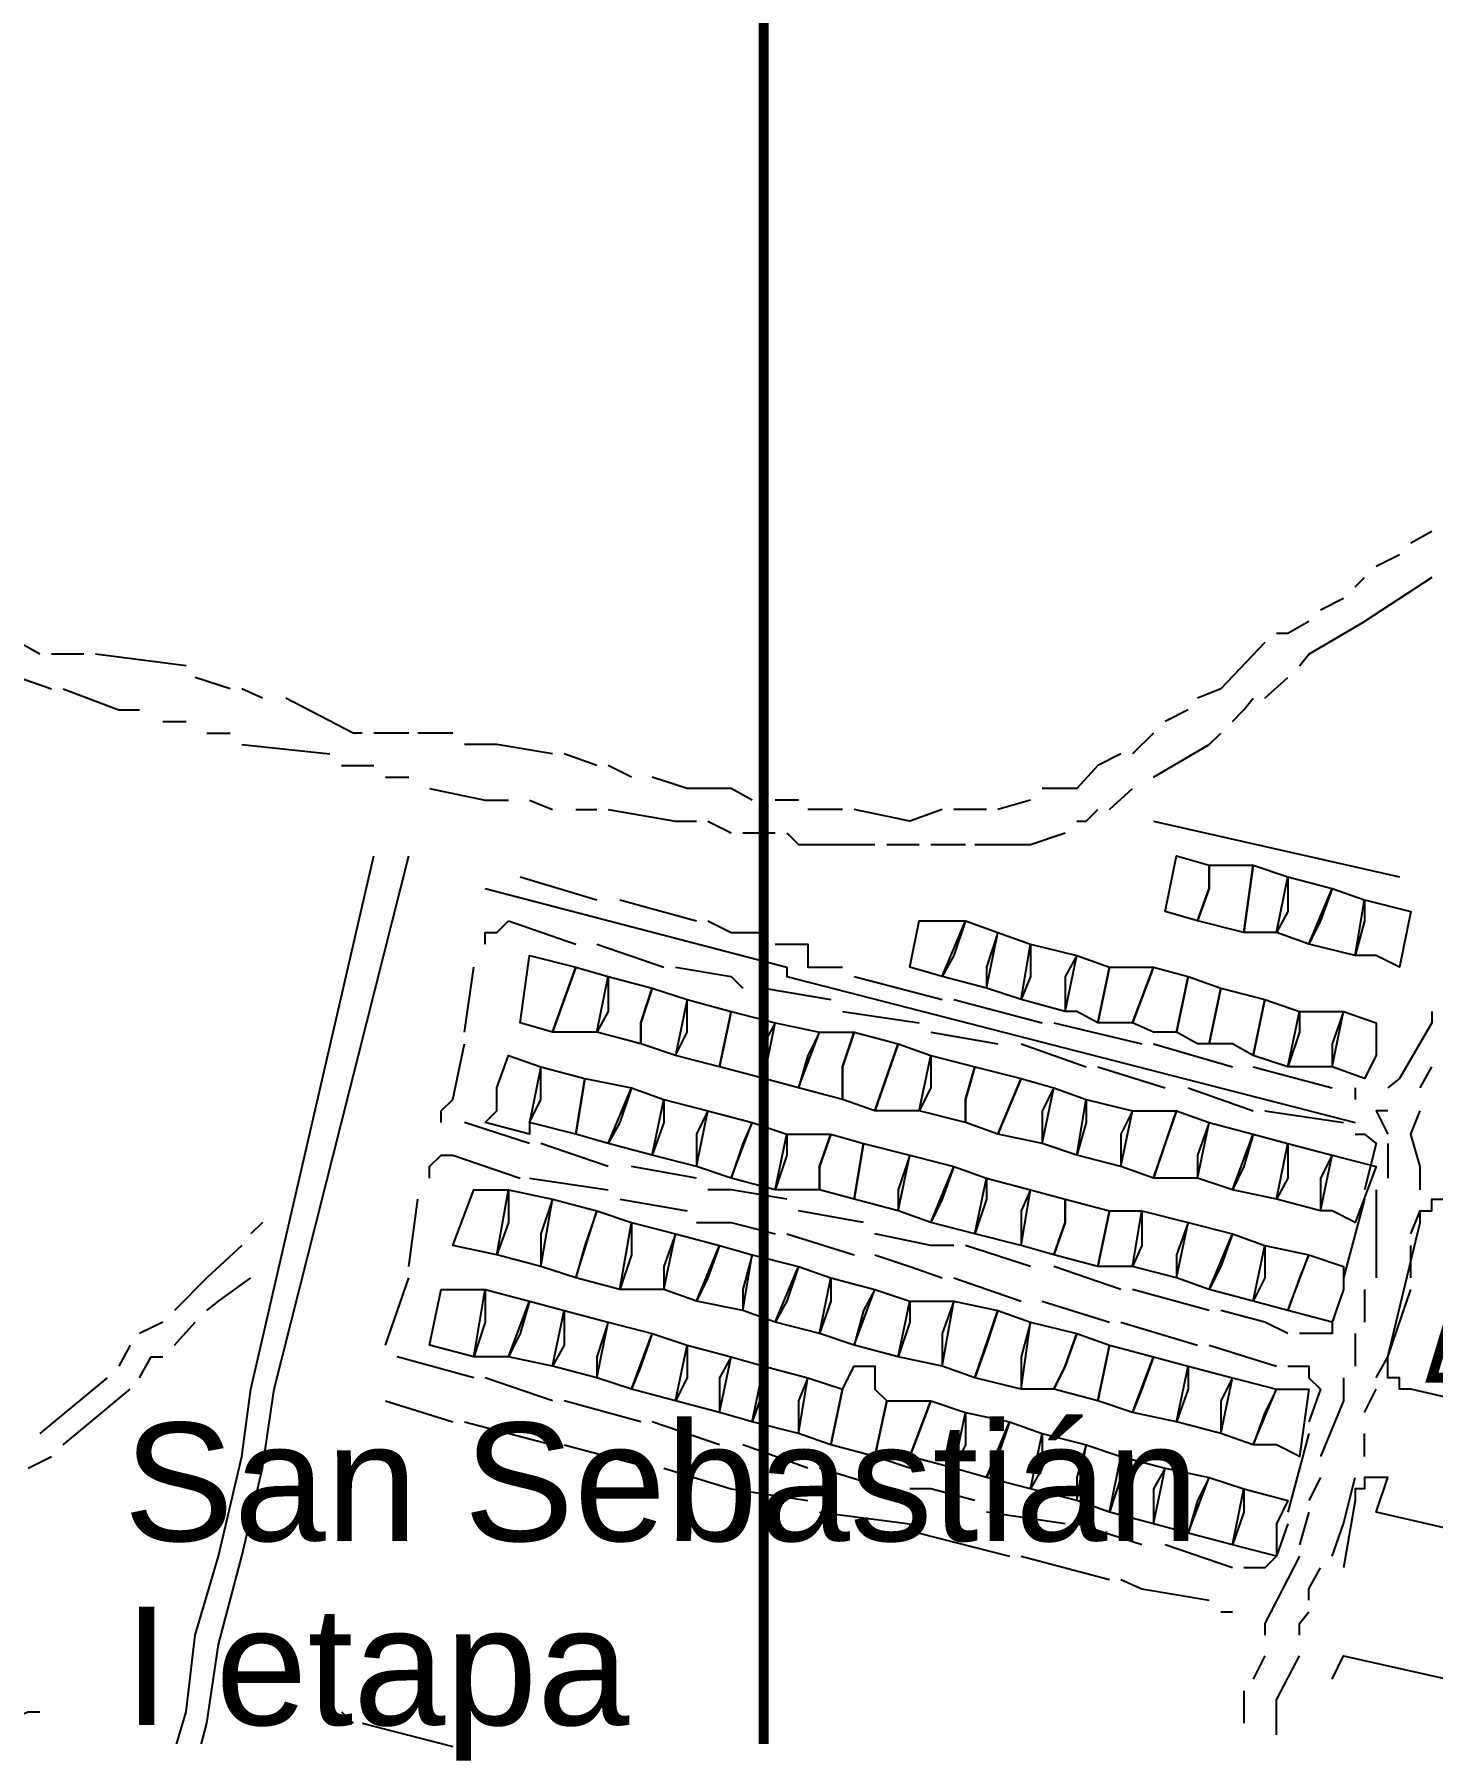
# Model space of a CAD drawing. Header units: millimetres. Extents: x -3588 to 75209, y -3737 to 38254.
# Drawn here: x 6016 to 6186.2, y 6499.8 to 6706.7 of the extents above; entities that cross this region are included whole.
import ezdxf

# ---------------------------------------------------------------- set-up
doc = ezdxf.new("R2010")
doc.units = ezdxf.units.MM
doc.layers.add('P', color=253, linetype='Continuous')
doc.layers.add('T', color=7, linetype='Continuous')

msp = doc.modelspace()

# ---------------------------------------------------------------- linework, layer by layer
at = {"layer": 'P', "const_width": 1.2}
for points in [[(6104.804, -520.269), (6104.804, 8805.959)], [(6191.464, 6547.083), (6190.328, 6543.13), (6186.103, 6543.13), (6188.92, 6552.444), (6191.464, 6551.324), (6191.464, 6547.083)]]:
    msp.add_lwpolyline(points, dxfattribs=at)
at = {"layer": 'P'}
for points in [[(6183.559, 6644.753), (6186.103, 6646.178)], [(6179.318, 6641.937), (6182.15, 6643.345)], [(6176.789, 6639.392), (6177.909, 6640.528)], [(6186.103, 6640.528), (6177.909, 6635.167)], [(6175.365, 6637.984), (6172.548, 6636.575)], [(6171.14, 6635.167), (6168.595, 6633.743), (6167.187, 6633.743)], [(6170.003, 6629.806), (6171.14, 6631.214), (6177.909, 6635.167)], [(6016.72, 6631.214), (6014.191, 6632.623)], [(6165.778, 6632.623), (6160.417, 6626.973), (6157.585, 6625.853)], [(6022.081, 6631.214), (6018.144, 6631.214)], [(6034.516, 6629.806), (6023.505, 6631.214)], [(6014.191, 6628.382), (6018.144, 6626.973)], [(6039.877, 6626.973), (6035.636, 6628.382)], [(6165.778, 6625.853), (6168.595, 6628.382)], [(6019.553, 6626.973), (6026.322, 6624.429), (6028.867, 6624.429)], [(6043.83, 6625.853), (6041.286, 6626.973)], [(6055.961, 6621.612), (6054.841, 6621.612), (6046.647, 6625.853)], [(6156.464, 6624.429), (6153.632, 6623.02)], [(6161.826, 6623.02), (6163.234, 6624.429), (6164.354, 6625.853)], [(6031.683, 6623.02), (6034.516, 6623.02)], [(6037.045, 6621.612), (6039.877, 6621.612)], [(6041.286, 6620.204), (6052.008, 6619.067)], [(6061.61, 6621.612), (6057.369, 6621.612)], [(6066.972, 6621.612), (6062.731, 6621.612)], [(6079.118, 6619.067), (6072.333, 6620.204), (6068.38, 6620.204)], [(6152.223, 6621.612), (6149.679, 6619.067)], [(6152.223, 6616.251), (6158.993, 6620.204), (6160.417, 6621.612)], [(6084.48, 6617.659), (6080.527, 6619.067)], [(6148.27, 6619.067), (6145.454, 6617.659), (6142.909, 6614.842), (6138.668, 6614.842)], [(6053.416, 6617.659), (6054.841, 6617.659), (6057.369, 6617.659)], [(6058.794, 6616.251), (6061.61, 6616.251)], [(6088.705, 6616.251), (6085.888, 6617.659)], [(6100.851, 6614.842), (6095.49, 6614.842), (6091.249, 6616.251)], [(6064.155, 6614.842), (6070.924, 6613.418), (6073.741, 6613.418)], [(6103.38, 6613.418), (6100.851, 6614.842)], [(6146.862, 6612.298), (6149.679, 6614.842)], [(6076.286, 6613.418), (6079.118, 6612.298)], [(6081.935, 6612.298), (6084.48, 6612.298)], [(6085.888, 6612.298), (6094.066, 6610.89), (6096.61, 6610.89)], [(6109.029, 6613.418), (6106.213, 6613.418)], [(6114.391, 6612.298), (6110.166, 6612.298)], [(6126.537, 6612.298), (6122.584, 6610.89), (6115.815, 6612.298)], [(6131.899, 6612.298), (6130.49, 6612.298), (6127.946, 6612.298)], [(6137.26, 6613.418), (6133.307, 6612.298)], [(6142.909, 6610.89), (6144.029, 6610.89), (6145.454, 6612.298)], [(6098.019, 6610.89), (6100.851, 6609.481)], [(6152.223, 6610.89), (6182.15, 6604.104)], [(6152.223, 6610.89), (6182.15, 6604.104)], [(6102.26, 6609.481), (6106.213, 6609.481)], [(6107.621, 6609.481), (6109.029, 6608.057), (6118.343, 6608.057)], [(6119.768, 6608.057), (6122.584, 6608.057), (6123.705, 6608.057)], [(6125.129, 6608.057), (6129.354, 6608.057)], [(6130.49, 6608.057), (6137.26, 6608.057), (6141.501, 6609.481)], [(6008.542, 6407.642), (6008.542, 6414.412), (6009.95, 6426.559), (6012.767, 6438.69), (6015.312, 6448.292), (6019.553, 6455.061), (6023.505, 6464.376), (6024.914, 6473.978), (6027.73, 6480.747), (6028.867, 6484.7), (6031.683, 6492.894), (6034.516, 6502.48), (6035.636, 6511.795), (6038.469, 6521.397), (6041.286, 6533.544), (6042.406, 6541.721), (6057.369, 6606.649)], [(6014.191, 6406.234), (6012.767, 6414.412), (6012.767, 6425.134), (6015.312, 6438.69), (6018.144, 6446.883), (6022.081, 6453.653), (6026.322, 6463.255), (6027.73, 6472.569), (6030.275, 6479.339), (6031.683, 6483.58), (6034.516, 6491.47), (6037.045, 6501.072), (6038.469, 6510.674), (6041.286, 6521.397), (6043.83, 6532.119), (6045.239, 6541.721), (6061.61, 6606.649)], [(6158.993, 6602.696), (6157.585, 6598.743), (6153.632, 6599.879), (6155.04, 6606.649), (6158.993, 6605.528), (6158.993, 6602.696)], [(6158.993, 6602.696), (6158.993, 6605.528), (6164.354, 6605.528), (6163.234, 6597.334), (6157.585, 6598.743), (6158.993, 6602.696)], [(6168.595, 6599.879), (6167.187, 6597.334), (6163.234, 6597.334), (6164.354, 6605.528), (6168.595, 6604.104), (6168.595, 6599.879)], [(6075.165, 6604.104), (6084.48, 6601.287)], [(6172.548, 6598.743), (6171.14, 6595.926), (6167.187, 6597.334), (6168.595, 6604.104), (6173.956, 6602.696), (6172.548, 6598.743)], [(6070.924, 6602.696), (6107.621, 6593.093), (6107.621, 6591.973), (6176.789, 6574.193)], [(6070.924, 6602.696), (6107.621, 6593.093), (6107.621, 6591.973), (6176.789, 6574.193)], [(6177.909, 6598.743), (6176.789, 6594.518), (6171.14, 6595.926), (6173.956, 6602.696), (6177.909, 6601.287), (6177.909, 6598.743)], [(6087.296, 6601.287), (6096.61, 6598.743)], [(6179.318, 6594.518), (6176.789, 6594.518), (6177.909, 6601.287), (6183.559, 6599.879), (6182.15, 6593.093), (6179.318, 6594.518)], [(6070.924, 6595.926), (6070.924, 6597.334), (6072.333, 6597.334), (6073.741, 6598.743)], [(6073.741, 6598.743), (6081.935, 6595.926)], [(6098.019, 6598.743), (6100.851, 6597.334)], [(6100.851, 6597.334), (6104.804, 6597.334)], [(6127.946, 6594.518), (6126.537, 6591.973), (6122.584, 6593.093), (6123.705, 6598.743), (6129.354, 6598.743), (6127.946, 6594.518)], [(6131.899, 6593.093), (6131.899, 6590.565), (6126.537, 6591.973), (6129.354, 6598.743), (6133.307, 6597.334), (6131.899, 6593.093)], [(6137.26, 6591.973), (6136.14, 6589.156), (6131.899, 6590.565), (6133.307, 6597.334), (6137.26, 6595.926), (6137.26, 6591.973)], [(6084.48, 6595.926), (6092.658, 6593.093)], [(6106.213, 6595.926), (6110.166, 6595.926), (6110.166, 6593.093), (6114.391, 6593.093)], [(6141.501, 6591.973), (6141.501, 6587.732), (6136.14, 6589.156), (6137.26, 6595.926), (6142.909, 6594.518), (6141.501, 6591.973)], [(6068.38, 6585.204), (6069.516, 6593.093)], [(6080.527, 6589.156), (6079.118, 6585.204), (6075.165, 6586.324), (6076.286, 6594.518), (6081.935, 6593.093), (6080.527, 6589.156)], [(6085.888, 6587.732), (6084.48, 6585.204), (6079.118, 6585.204), (6081.935, 6593.093), (6085.888, 6591.973), (6085.888, 6587.732)], [(6094.066, 6593.093), (6100.851, 6591.973), (6102.26, 6590.565)], [(6142.909, 6587.732), (6141.501, 6587.732), (6142.909, 6594.518), (6146.862, 6593.093), (6145.454, 6586.324), (6142.909, 6587.732)], [(6148.27, 6586.324), (6145.454, 6586.324), (6146.862, 6593.093), (6152.223, 6593.093), (6149.679, 6586.324), (6148.27, 6586.324)], [(6152.223, 6585.204), (6149.679, 6586.324), (6152.223, 6593.093), (6156.464, 6591.973), (6155.04, 6585.204), (6152.223, 6585.204)], [(6089.841, 6586.324), (6089.841, 6583.779), (6084.48, 6585.204), (6085.888, 6591.973), (6091.249, 6590.565), (6089.841, 6586.324)], [(6115.815, 6591.973), (6126.537, 6589.156)], [(6157.585, 6583.779), (6155.04, 6585.204), (6156.464, 6591.973), (6160.417, 6590.565), (6158.993, 6583.779), (6157.585, 6583.779)], [(6089.841, 6586.324), (6091.249, 6590.565), (6095.49, 6589.156), (6094.066, 6582.371), (6089.841, 6583.779), (6089.841, 6586.324)], [(6095.49, 6585.204), (6095.49, 6589.156), (6100.851, 6587.732), (6099.443, 6580.963), (6094.066, 6582.371), (6095.49, 6585.204)], [(6104.804, 6590.565), (6112.982, 6589.156)], [(6127.946, 6589.156), (6138.668, 6586.324)], [(6161.826, 6583.779), (6158.993, 6583.779), (6160.417, 6590.565), (6165.778, 6589.156), (6164.354, 6582.371), (6161.826, 6583.779)], [(6170.003, 6585.204), (6168.595, 6580.963), (6164.354, 6582.371), (6165.778, 6589.156), (6170.003, 6587.732), (6170.003, 6585.204)], [(6104.804, 6583.779), (6104.804, 6579.554), (6099.443, 6580.963), (6100.851, 6587.732), (6106.213, 6586.324), (6104.804, 6583.779)], [(6114.391, 6587.732), (6123.705, 6586.324)], [(6173.956, 6583.779), (6173.956, 6580.963), (6168.595, 6580.963), (6170.003, 6587.732), (6175.365, 6587.732), (6173.956, 6583.779)], [(6179.318, 6582.371), (6177.909, 6579.554), (6173.956, 6580.963), (6175.365, 6587.732), (6179.318, 6586.324), (6179.318, 6582.371)], [(6186.103, 6587.732), (6186.103, 6586.324), (6182.15, 6579.554), (6180.742, 6578.418)], [(6110.166, 6582.371), (6109.029, 6578.418), (6104.804, 6579.554), (6106.213, 6586.324), (6111.574, 6585.204), (6110.166, 6582.371)], [(6114.391, 6580.963), (6114.391, 6577.01), (6109.029, 6578.418), (6111.574, 6585.204), (6115.815, 6585.204), (6114.391, 6580.963)], [(6114.391, 6580.963), (6115.815, 6585.204), (6121.176, 6583.779), (6118.343, 6575.601), (6114.391, 6577.01), (6114.391, 6580.963)], [(6125.129, 6585.204), (6133.307, 6583.779)], [(6140.093, 6586.324), (6150.815, 6583.779)], [(6065.563, 6574.193), (6065.563, 6575.601), (6066.972, 6577.01), (6068.38, 6583.779)], [(6125.129, 6578.418), (6123.705, 6575.601), (6118.343, 6575.601), (6121.176, 6583.779), (6125.129, 6582.371), (6125.129, 6578.418)], [(6136.14, 6583.779), (6144.029, 6580.963)], [(6152.223, 6583.779), (6161.826, 6580.963)], [(6072.333, 6578.418), (6073.741, 6582.371), (6077.694, 6580.963), (6076.286, 6574.193), (6076.286, 6572.769), (6070.924, 6574.193), (6072.333, 6575.601), (6072.333, 6578.418)], [(6077.694, 6577.01), (6077.694, 6580.963), (6083.055, 6579.554), (6081.935, 6572.769), (6076.286, 6574.193), (6077.694, 6577.01)], [(6129.354, 6577.01), (6129.354, 6574.193), (6123.705, 6575.601), (6125.129, 6582.371), (6130.49, 6580.963), (6129.354, 6577.01)], [(6129.354, 6577.01), (6130.49, 6580.963), (6136.14, 6579.554), (6133.307, 6572.769), (6129.354, 6574.193), (6129.354, 6577.01)], [(6145.454, 6580.963), (6153.632, 6578.418)], [(6164.354, 6580.963), (6173.956, 6578.418)], [(6184.679, 6578.418), (6186.103, 6580.963)], [(6087.296, 6574.193), (6085.888, 6571.648), (6081.935, 6572.769), (6083.055, 6579.554), (6088.705, 6578.418), (6087.296, 6574.193)], [(6138.668, 6575.601), (6138.668, 6571.648), (6133.307, 6572.769), (6136.14, 6579.554), (6140.093, 6578.418), (6138.668, 6575.601)], [(6092.658, 6574.193), (6091.249, 6570.24), (6085.888, 6571.648), (6088.705, 6578.418), (6092.658, 6577.01), (6092.658, 6574.193)], [(6096.61, 6572.769), (6096.61, 6568.832), (6091.249, 6570.24), (6092.658, 6577.01), (6098.019, 6575.601), (6096.61, 6572.769)], [(6144.029, 6574.193), (6142.909, 6570.24), (6138.668, 6571.648), (6140.093, 6578.418), (6144.029, 6577.01), (6144.029, 6574.193)], [(6148.27, 6572.769), (6148.27, 6568.832), (6142.909, 6570.24), (6144.029, 6577.01), (6149.679, 6575.601), (6148.27, 6572.769)], [(6156.464, 6578.418), (6164.354, 6575.601)], [(6176.789, 6578.418), (6176.789, 6577.01)], [(6102.26, 6571.648), (6100.851, 6567.407), (6096.61, 6568.832), (6098.019, 6575.601), (6103.38, 6574.193), (6102.26, 6571.648)], [(6153.632, 6571.648), (6152.223, 6567.407), (6148.27, 6568.832), (6149.679, 6575.601), (6155.04, 6575.601), (6153.632, 6571.648)], [(6157.585, 6570.24), (6157.585, 6567.407), (6152.223, 6567.407), (6155.04, 6575.601), (6158.993, 6574.193), (6157.585, 6570.24)], [(6165.778, 6575.601), (6175.365, 6574.193)], [(6180.742, 6575.601), (6179.318, 6575.601), (6180.742, 6572.769)], [(6184.679, 6565.999), (6184.679, 6568.832), (6183.559, 6572.769), (6184.679, 6575.601)], [(6076.286, 6571.648), (6068.38, 6574.193)], [(6107.621, 6570.24), (6106.213, 6565.999), (6100.851, 6567.407), (6103.38, 6574.193), (6107.621, 6572.769), (6107.621, 6570.24)], [(6111.574, 6568.832), (6111.574, 6565.999), (6106.213, 6565.999), (6107.621, 6572.769), (6112.982, 6572.769), (6111.574, 6568.832)], [(6111.574, 6568.832), (6112.982, 6572.769), (6116.935, 6571.648), (6115.815, 6564.879), (6111.574, 6565.999), (6111.574, 6568.832)], [(6163.234, 6568.832), (6161.826, 6565.999), (6157.585, 6567.407), (6158.993, 6574.193), (6164.354, 6572.769), (6163.234, 6568.832)], [(6168.595, 6567.407), (6167.187, 6564.879), (6161.826, 6565.999), (6164.354, 6572.769), (6168.595, 6571.648), (6168.595, 6567.407)], [(6176.789, 6572.769), (6177.909, 6572.769), (6179.318, 6571.648), (6177.909, 6565.999)], [(6085.888, 6568.832), (6077.694, 6571.648)], [(6121.176, 6565.999), (6121.176, 6563.455), (6115.815, 6564.879), (6116.935, 6571.648), (6122.584, 6570.24), (6121.176, 6565.999)], [(6172.548, 6567.407), (6172.548, 6563.455), (6167.187, 6564.879), (6168.595, 6571.648), (6173.956, 6570.24), (6172.548, 6567.407)], [(6180.742, 6571.648), (6180.742, 6567.407)], [(6064.155, 6567.407), (6064.155, 6568.832), (6065.563, 6570.24), (6066.972, 6570.24)], [(6066.972, 6570.24), (6075.165, 6567.407)], [(6096.61, 6567.407), (6088.705, 6568.832)], [(6126.537, 6564.879), (6125.129, 6562.046), (6121.176, 6563.455), (6122.584, 6570.24), (6127.946, 6568.832), (6126.537, 6564.879)], [(6131.899, 6564.879), (6130.49, 6560.638), (6125.129, 6562.046), (6127.946, 6568.832), (6131.899, 6567.407), (6131.899, 6564.879)], [(6173.956, 6563.455), (6172.548, 6563.455), (6173.956, 6570.24), (6179.318, 6568.832), (6176.789, 6562.046), (6173.956, 6563.455)], [(6076.286, 6567.407), (6085.888, 6565.999)], [(6136.14, 6563.455), (6136.14, 6559.23), (6130.49, 6560.638), (6131.899, 6567.407), (6137.26, 6565.999), (6136.14, 6563.455)], [(6061.61, 6556.685), (6062.731, 6564.879)], [(6073.741, 6562.046), (6072.333, 6558.093), (6066.972, 6559.23), (6069.516, 6565.999), (6073.741, 6565.999), (6073.741, 6562.046)], [(6077.694, 6560.638), (6077.694, 6556.685), (6072.333, 6558.093), (6073.741, 6565.999), (6079.118, 6564.879), (6077.694, 6560.638)], [(6083.055, 6559.23), (6081.935, 6555.277), (6077.694, 6556.685), (6079.118, 6564.879), (6084.48, 6563.455), (6083.055, 6559.23)], [(6087.296, 6564.879), (6095.49, 6563.455)], [(6107.621, 6564.879), (6100.851, 6565.999), (6098.019, 6565.999)], [(6141.501, 6562.046), (6140.093, 6558.093), (6136.14, 6559.23), (6137.26, 6565.999), (6141.501, 6564.879), (6141.501, 6562.046)], [(6141.501, 6562.046), (6141.501, 6564.879), (6146.862, 6563.455), (6145.454, 6556.685), (6140.093, 6558.093), (6141.501, 6562.046)], [(6177.909, 6564.879), (6175.365, 6555.277)], [(6179.318, 6565.999), (6179.318, 6558.093)], [(6184.679, 6562.046), (6184.679, 6563.455), (6186.103, 6563.455), (6186.103, 6564.879), (6187.512, 6564.879), (6188.92, 6564.879), (6264.857, 6547.083), (6264.857, 6545.674), (6265.978, 6545.674), (6265.978, 6544.554), (6265.978, 6543.13), (6262.041, 6525.35), (6262.041, 6524.229), (6260.616, 6524.229), (6259.496, 6524.229), (6183.559, 6541.721), (6182.15, 6541.721), (6182.15, 6543.13), (6180.742, 6543.13), (6180.742, 6544.554), (6180.742, 6545.674), (6184.679, 6562.046)], [(6043.83, 6562.046), (6042.406, 6560.638)], [(6088.705, 6558.093), (6087.296, 6553.868), (6081.935, 6555.277), (6084.48, 6563.455), (6088.705, 6562.046), (6088.705, 6558.093)], [(6092.658, 6556.685), (6092.658, 6553.868), (6087.296, 6553.868), (6088.705, 6562.046), (6094.066, 6560.638), (6092.658, 6556.685)], [(6096.61, 6562.046), (6100.851, 6562.046), (6106.213, 6560.638)], [(6116.935, 6562.046), (6109.029, 6563.455)], [(6150.815, 6559.23), (6149.679, 6556.685), (6145.454, 6556.685), (6146.862, 6563.455), (6150.815, 6563.455), (6150.815, 6559.23)], [(6155.04, 6558.093), (6155.04, 6555.277), (6149.679, 6556.685), (6150.815, 6563.455), (6156.464, 6562.046), (6155.04, 6558.093)], [(6160.417, 6556.685), (6158.993, 6553.868), (6155.04, 6555.277), (6156.464, 6562.046), (6161.826, 6560.638), (6160.417, 6556.685)], [(6183.559, 6560.638), (6184.679, 6563.455)], [(6098.019, 6555.277), (6096.61, 6552.444), (6092.658, 6553.868), (6094.066, 6560.638), (6099.443, 6559.23), (6098.019, 6555.277)], [(6107.621, 6560.638), (6115.815, 6558.093)], [(6127.946, 6559.23), (6125.129, 6559.23), (6118.343, 6560.638)], [(6165.778, 6555.277), (6164.354, 6552.444), (6158.993, 6553.868), (6161.826, 6560.638), (6165.778, 6559.23), (6165.778, 6555.277)], [(6041.286, 6559.23), (6037.045, 6555.277), (6033.092, 6551.324)], [(6102.26, 6553.868), (6102.26, 6551.324), (6096.61, 6552.444), (6099.443, 6559.23), (6103.38, 6558.093), (6102.26, 6553.868)], [(6107.621, 6552.444), (6106.213, 6549.915), (6102.26, 6551.324), (6103.38, 6558.093), (6109.029, 6556.685), (6107.621, 6552.444)], [(6118.343, 6558.093), (6122.584, 6556.685), (6126.537, 6555.277)], [(6137.26, 6556.685), (6129.354, 6559.23)], [(6170.003, 6555.277), (6168.595, 6551.324), (6164.354, 6552.444), (6165.778, 6559.23), (6171.14, 6558.093), (6170.003, 6555.277)], [(6175.365, 6553.868), (6173.956, 6549.915), (6168.595, 6551.324), (6171.14, 6558.093), (6175.365, 6556.685), (6175.365, 6553.868)], [(6179.318, 6558.093), (6179.318, 6555.277)], [(6183.559, 6555.277), (6183.559, 6559.23)], [(6112.982, 6552.444), (6111.574, 6548.507), (6106.213, 6549.915), (6109.029, 6556.685), (6112.982, 6555.277), (6112.982, 6552.444)], [(6148.27, 6553.868), (6140.093, 6556.685)], [(6037.045, 6551.324), (6038.469, 6552.444), (6042.406, 6555.277)], [(6058.794, 6547.083), (6061.61, 6555.277)], [(6070.924, 6549.915), (6069.516, 6545.674), (6064.155, 6547.083), (6065.563, 6553.868), (6070.924, 6553.868), (6070.924, 6549.915)], [(6075.165, 6548.507), (6073.741, 6545.674), (6069.516, 6545.674), (6070.924, 6553.868), (6076.286, 6552.444), (6075.165, 6548.507)], [(6116.935, 6551.324), (6115.815, 6547.083), (6111.574, 6548.507), (6112.982, 6555.277), (6118.343, 6553.868), (6116.935, 6551.324)], [(6122.584, 6549.915), (6121.176, 6545.674), (6115.815, 6547.083), (6118.343, 6553.868), (6122.584, 6552.444), (6122.584, 6549.915)], [(6127.946, 6555.277), (6136.14, 6552.444)], [(6158.993, 6551.324), (6149.679, 6553.868)], [(6175.365, 6553.868), (6173.956, 6549.915), (6173.956, 6548.507), (6172.548, 6548.507), (6170.003, 6548.507)], [(6177.909, 6553.868), (6177.909, 6549.915)], [(6179.318, 6543.13), (6180.742, 6545.674), (6183.559, 6553.868)], [(6080.527, 6547.083), (6079.118, 6544.554), (6073.741, 6545.674), (6076.286, 6552.444), (6080.527, 6551.324), (6080.527, 6547.083)], [(6126.537, 6548.507), (6126.537, 6544.554), (6121.176, 6545.674), (6122.584, 6552.444), (6127.946, 6552.444), (6126.537, 6548.507)], [(6131.899, 6547.083), (6130.49, 6543.13), (6126.537, 6544.554), (6127.946, 6552.444), (6133.307, 6551.324), (6131.899, 6547.083)], [(6138.668, 6552.444), (6146.862, 6549.915)], [(6191.464, 6547.083), (6190.328, 6543.13), (6186.103, 6543.13), (6188.92, 6552.444), (6191.464, 6551.324), (6191.464, 6547.083)], [(6031.683, 6549.915), (6028.867, 6548.507)], [(6033.092, 6547.083), (6035.636, 6549.915)], [(6084.48, 6545.674), (6084.48, 6543.13), (6079.118, 6544.554), (6080.527, 6551.324), (6085.888, 6549.915), (6084.48, 6545.674)], [(6089.841, 6544.554), (6088.705, 6541.721), (6084.48, 6543.13), (6085.888, 6549.915), (6091.249, 6548.507), (6089.841, 6544.554)], [(6136.14, 6545.674), (6136.14, 6541.721), (6130.49, 6543.13), (6133.307, 6551.324), (6137.26, 6549.915), (6136.14, 6545.674)], [(6141.501, 6544.554), (6140.093, 6541.721), (6136.14, 6541.721), (6137.26, 6549.915), (6142.909, 6548.507), (6141.501, 6544.554)], [(6148.27, 6549.915), (6157.585, 6547.083)], [(6168.595, 6548.507), (6165.778, 6549.915), (6160.417, 6551.324)], [(6095.49, 6543.13), (6094.066, 6540.313), (6088.705, 6541.721), (6091.249, 6548.507), (6095.49, 6547.083), (6095.49, 6543.13)], [(6141.501, 6544.554), (6142.909, 6548.507), (6146.862, 6547.083), (6145.454, 6540.313), (6140.093, 6541.721), (6141.501, 6544.554)], [(6176.789, 6548.507), (6176.789, 6544.554)], [(6027.73, 6547.083), (6026.322, 6544.554)], [(6028.867, 6543.13), (6030.275, 6545.674), (6031.683, 6545.674)], [(6069.516, 6543.13), (6060.202, 6545.674)], [(6099.443, 6543.13), (6099.443, 6538.905), (6094.066, 6540.313), (6095.49, 6547.083), (6100.851, 6545.674), (6099.443, 6543.13)], [(6104.804, 6541.721), (6103.38, 6537.769), (6099.443, 6538.905), (6100.851, 6545.674), (6104.804, 6544.554), (6104.804, 6541.721)], [(6150.815, 6541.721), (6149.679, 6538.905), (6145.454, 6540.313), (6146.862, 6547.083), (6152.223, 6545.674), (6150.815, 6541.721)], [(6156.464, 6541.721), (6155.04, 6537.769), (6149.679, 6538.905), (6152.223, 6545.674), (6156.464, 6544.554), (6156.464, 6541.721)], [(6158.993, 6547.083), (6167.187, 6544.554)], [(6109.029, 6540.313), (6109.029, 6536.36), (6103.38, 6537.769), (6104.804, 6544.554), (6110.166, 6543.13), (6109.029, 6540.313)], [(6118.343, 6533.544), (6112.982, 6534.952), (6114.391, 6541.721), (6115.815, 6544.554), (6118.343, 6544.554), (6118.343, 6541.721), (6119.768, 6540.313), (6118.343, 6533.544)], [(6160.417, 6540.313), (6160.417, 6536.36), (6155.04, 6537.769), (6156.464, 6544.554), (6161.826, 6543.13), (6160.417, 6540.313)], [(6168.595, 6544.554), (6171.14, 6544.554), (6171.14, 6543.13), (6172.548, 6541.721), (6171.14, 6537.769)], [(6024.914, 6543.13), (6016.72, 6536.36)], [(6019.553, 6534.952), (6027.73, 6541.721)], [(6079.118, 6540.313), (6070.924, 6543.13)], [(6112.982, 6534.952), (6109.029, 6536.36), (6110.166, 6543.13), (6114.391, 6541.721), (6112.982, 6534.952)], [(6165.778, 6538.905), (6164.354, 6534.952), (6160.417, 6536.36), (6161.826, 6543.13), (6167.187, 6541.721), (6165.778, 6538.905)], [(6167.187, 6534.952), (6164.354, 6534.952), (6167.187, 6541.721), (6171.14, 6541.721), (6170.003, 6533.544), (6167.187, 6534.952)], [(6175.365, 6543.13), (6175.365, 6540.313), (6172.548, 6533.544)], [(6177.909, 6538.905), (6179.318, 6541.721)], [(6058.794, 6540.313), (6066.972, 6537.769)], [(6089.841, 6537.769), (6080.527, 6540.313)], [(6122.584, 6533.544), (6122.584, 6532.119), (6118.343, 6533.544), (6119.768, 6540.313), (6125.129, 6540.313), (6122.584, 6533.544)], [(6129.354, 6534.952), (6127.946, 6532.119), (6122.584, 6533.544), (6125.129, 6540.313), (6129.354, 6538.905), (6129.354, 6534.952)], [(6068.38, 6537.769), (6079.118, 6534.952)], [(6099.443, 6534.952), (6091.249, 6537.769)], [(6133.307, 6533.544), (6131.899, 6530.999), (6127.946, 6532.119), (6129.354, 6538.905), (6134.715, 6537.769), (6133.307, 6533.544)], [(6138.668, 6532.119), (6137.26, 6529.591), (6131.899, 6530.999), (6134.715, 6537.769), (6138.668, 6536.36), (6138.668, 6532.119)], [(6142.909, 6530.999), (6142.909, 6528.182), (6137.26, 6529.591), (6138.668, 6536.36), (6144.029, 6534.952), (6142.909, 6530.999)], [(6171.14, 6536.36), (6168.595, 6526.758)], [(6177.909, 6533.544), (6177.909, 6536.36)], [(6015.312, 6532.119), (6018.144, 6533.544)], [(6080.527, 6534.952), (6091.249, 6532.119)], [(6110.166, 6532.119), (6102.26, 6534.952)], [(6148.27, 6530.999), (6146.862, 6526.758), (6142.909, 6528.182), (6144.029, 6534.952), (6148.27, 6533.544), (6148.27, 6530.999)], [(6152.223, 6529.591), (6152.223, 6525.35), (6146.862, 6526.758), (6148.27, 6533.544), (6153.632, 6532.119), (6152.223, 6529.591)], [(6092.658, 6532.119), (6100.851, 6529.591)], [(6119.768, 6529.591), (6111.574, 6532.119)], [(6157.585, 6528.182), (6156.464, 6524.229), (6152.223, 6525.35), (6153.632, 6532.119), (6158.993, 6530.999), (6157.585, 6528.182)], [(6163.234, 6526.758), (6161.826, 6522.805), (6156.464, 6524.229), (6158.993, 6530.999), (6163.234, 6529.591), (6163.234, 6526.758)], [(6172.548, 6530.999), (6171.14, 6528.182)], [(6173.956, 6521.397), (6175.365, 6525.35), (6176.789, 6530.999)], [(6253.847, 6491.47), (6258.088, 6509.266), (6258.088, 6510.674), (6258.088, 6511.795), (6256.664, 6511.795), (6256.664, 6513.219), (6255.255, 6509.266), (6179.318, 6526.758), (6180.742, 6530.999), (6179.318, 6530.999), (6177.909, 6530.999), (6177.909, 6529.591), (6176.789, 6529.591), (6176.789, 6528.182), (6175.365, 6519.988)], [(6100.851, 6529.591), (6110.166, 6528.182)], [(6130.49, 6528.182), (6125.129, 6529.591), (6122.584, 6529.591)], [(6167.187, 6525.35), (6167.187, 6521.397), (6161.826, 6522.805), (6163.234, 6529.591), (6168.595, 6528.182), (6167.187, 6525.35)], [(6111.574, 6526.758), (6122.584, 6525.35), (6122.584, 6524.229)], [(6141.501, 6525.35), (6131.899, 6526.758)], [(6150.815, 6522.805), (6142.909, 6525.35)], [(6168.595, 6525.35), (6167.187, 6521.397), (6165.778, 6519.988), (6163.234, 6519.988)], [(6171.14, 6526.758), (6170.003, 6522.805)], [(6123.705, 6524.229), (6134.715, 6521.397)], [(6161.826, 6519.988), (6153.632, 6522.805)], [(6136.14, 6521.397), (6146.862, 6518.58)], [(6170.003, 6521.397), (6165.778, 6513.219), (6165.778, 6511.795)], [(6148.27, 6518.58), (6150.815, 6517.444), (6158.993, 6516.036)], [(6171.14, 6516.036), (6171.14, 6517.444), (6172.548, 6519.988)], [(6160.417, 6514.627), (6161.826, 6514.627)], [(6170.003, 6511.795), (6170.003, 6513.219), (6171.14, 6514.627)], [(6165.778, 6509.266), (6164.354, 6506.433)], [(6167.187, 6499.664), (6167.187, 6503.905), (6170.003, 6509.266)], [(6173.956, 6506.433), (6175.365, 6509.266), (6248.486, 6492.894), (6248.486, 6488.941)], [(6163.234, 6505.025), (6163.234, 6501.072)], [(6008.542, 6499.664), (6015.312, 6502.48), (6016.72, 6502.48)], [(6053.416, 6502.48), (6054.841, 6501.072)], [(6055.961, 6501.072), (6066.972, 6498.255)]]:
    msp.add_lwpolyline(points, dxfattribs=at)

# ---------------------------------------------------------------- texts
at = {"layer": 'T', "char_height": 14.40334, "attachment_point": 1}
for s, insert in [('{\\fArial|b0|i0|c0|p18;San Sebastián}', (6026.914, 6537.657)), ('{\\fArial|b0|i0|c0|p18;I etapa}', (6026.914, 6515.251))]:
    msp.add_mtext(s, dxfattribs=dict(at, insert=insert))

doc.saveas('drawing.dxf')
